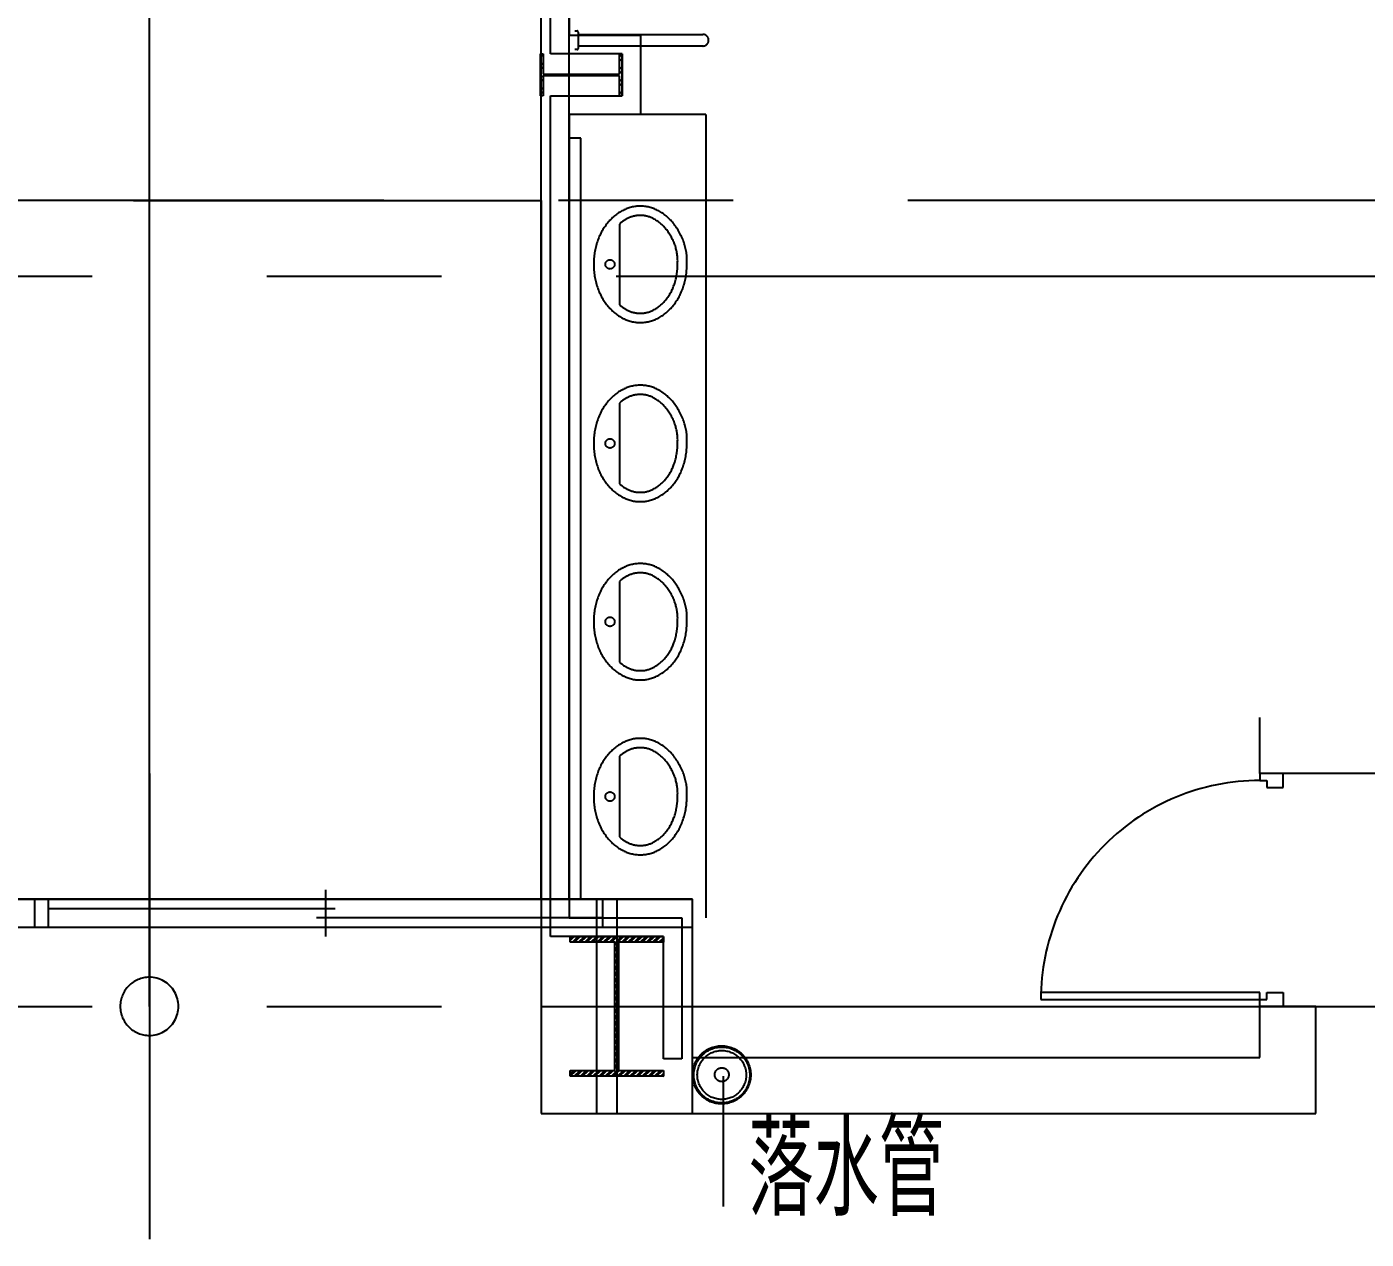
# Model space of a CAD drawing. Extents: x -40736 to 367926, y -65544 to 37405.
# Drawn here: x 352138 to 352713, y -51443 to -50923 of the extents above; entities that cross this region are included whole.
import ezdxf

# ---------------------------------------------------------------- set-up
doc = ezdxf.new("R2010")
doc.units = 0
doc.header["$LTSCALE"] = 600
doc.header["$MEASUREMENT"] = 0
doc.linetypes.add('CENTER2', pattern=[1.125, 0.75, -0.125, 0.125, -0.125])
doc.layers.add('底圖', color=253, linetype='CONTINUOUS')
doc.styles.add('CHINESET', font='ISOCP.SHX', dxfattribs={"width": 0.7, "bigfont": 'CHINESET.SHX'})

msp = doc.modelspace()

# ---------------------------------------------------------------- linework, layer by layer
at = {"layer": '底圖', "linetype": 'CENTER2'}
for p, q in [((352190.55577, -51343.33166), (352190.55577, -50340.33166)), ((352362.78957, -50934.33166), (352362.78957, -50364.36706)), ((352370.78957, -50372.36706), (352370.78957, -50926.33166)), ((352358.78957, -51297.33166), (352358.78957, -50883.33166)), ((352370.78957, -51297.33166), (352370.78957, -50883.33166)), ((352370.78957, -50926.33166), (352401.54657, -50926.33166)), ((352373.24734, -50924.42682), (352374.24734, -50924.42682)), ((352374.74734, -50924.92682), (352374.74734, -50931.92682)), ((352374.74734, -50925.92682), (352428.24734, -50925.92682)), ((352401.54657, -50926.33166), (352401.54657, -50960.33166)), ((352358.54657, -50952.33166), (352358.54657, -50934.33166)), ((352358.54657, -50934.33166), (352359.64657, -50934.33166)), ((352358.54657, -50934.34803), (352359.64657, -50935.44803)), ((352359.64657, -50934.33166), (352359.64657, -50942.98166)), ((352393.54657, -50934.33166), (352362.78957, -50934.33166)), ((352374.24734, -50932.42682), (352373.24734, -50932.42682)), ((352428.24734, -50930.92682), (352374.74734, -50930.92682)), ((352392.44657, -50942.98166), (352392.44657, -50934.33166)), ((352392.44657, -50934.33166), (352393.54657, -50934.33166)), ((352392.44657, -50934.66046), (352393.54657, -50935.76046)), ((352393.54657, -50934.33166), (352393.54657, -50952.33166)), ((352393.54657, -50952.33166), (352393.54657, -50934.33166)), ((352358.54657, -50937.88356), (352359.64657, -50938.98356)), ((352358.54657, -50939.65133), (352359.64657, -50940.75133)), ((352392.44657, -50936.42822), (352393.54657, -50937.52822)), ((352392.44657, -50939.96376), (352393.54657, -50941.06376)), ((352358.54657, -50943.18686), (352359.64657, -50944.28686)), ((352358.54657, -50944.95463), (352359.64657, -50946.05463)), ((352359.64657, -50942.98166), (352392.44657, -50942.98166)), ((352392.44657, -50943.68166), (352359.64657, -50943.68166)), ((352359.64657, -50943.68166), (352359.64657, -50952.33166)), ((352361.8769, -50942.98166), (352362.5769, -50943.68166)), ((352363.64467, -50942.98166), (352364.34467, -50943.68166)), ((352367.1802, -50942.98166), (352367.8802, -50943.68166)), ((352368.94797, -50942.98166), (352369.64797, -50943.68166)), ((352372.4835, -50942.98166), (352373.1835, -50943.68166)), ((352374.25127, -50942.98166), (352374.95127, -50943.68166)), ((352377.7868, -50942.98166), (352378.4868, -50943.68166)), ((352379.55457, -50942.98166), (352380.25457, -50943.68166)), ((352383.0901, -50942.98166), (352383.7901, -50943.68166)), ((352384.85787, -50942.98166), (352385.55787, -50943.68166)), ((352388.3934, -50942.98166), (352389.0934, -50943.68166)), ((352390.16117, -50942.98166), (352390.86117, -50943.68166)), ((352392.44657, -50941.73152), (352393.54657, -50942.83152)), ((352392.44657, -50952.33166), (352392.44657, -50943.68166)), ((352392.44657, -50945.26706), (352393.54657, -50946.36706)), ((352358.54657, -50948.49016), (352359.64657, -50949.59016)), ((352358.54657, -50950.25793), (352359.64657, -50951.35793)), ((352359.64657, -50952.33166), (352358.54657, -50952.33166)), ((352362.78957, -51313.33166), (352362.78957, -50952.33166)), ((352362.78957, -50952.33166), (352393.54657, -50952.33166)), ((352392.44657, -50947.03482), (352393.54657, -50948.13482)), ((352392.44657, -50950.57036), (352393.54657, -50951.67036)), ((352393.54657, -50952.33166), (352392.44657, -50952.33166)), ((352401.54657, -50960.33166), (352370.78957, -50960.33166)), ((352370.78957, -50960.33166), (352370.78957, -51305.33166)), ((352429.48957, -50960.33166), (352401.54657, -50960.33166)), ((352429.48957, -50960.33166), (352429.48957, -51305.33166)), ((352375.78957, -50970.49191), (352370.78957, -50970.49191)), ((352375.78957, -51297.33166), (352375.78957, -50970.49191)), ((360391.28956, -50997.33166), (332391.28957, -50997.33166)), ((351508.78957, -50997.33166), (352358.78957, -50997.33166)), ((352358.78957, -50997.33166), (352358.78957, -51297.33166)), ((352392.39453, -51007.38982, 0.01), (352392.39453, -51041.9853, 0.01)), ((333491.07, -51029.83166), (361191.28956, -51029.83166)), ((352392.39453, -51084.28634, 0.01), (352392.39453, -51118.88183, 0.01)), ((352392.39453, -51160.87312, 0.01), (352392.39453, -51195.4686, 0.01)), ((353183.44371, -51219.35206), (352667.44371, -51219.35206)), ((352667.44371, -51243.35206), (352667.44371, -51219.35206)), ((352392.39453, -51235.95521, 0.01), (352392.39453, -51270.5507, 0.01)), ((352190.55577, -51243.33166), (352190.55577, -51443.33166)), ((352691.44371, -51243.33166), (352667.44371, -51243.33166)), ((352667.44371, -51243.33166), (352667.44371, -51246.33166)), ((352677.44371, -51243.33166), (352667.44371, -51243.33166)), ((352879.28957, -51243.35206), (352667.44371, -51243.35206)), ((352677.44371, -51249.33166), (352677.44371, -51243.33166)), ((352667.44371, -51246.33166), (352670.44371, -51246.33166)), ((352670.44371, -51246.33166), (352670.44371, -51249.33166)), ((352670.44371, -51249.33166), (352677.44371, -51249.33166)), ((352358.78957, -51297.33166), (351508.78957, -51297.33166)), ((351891.28957, -51297.33166), (352141.28957, -51297.33166)), ((351891.28957, -51297.33166), (352141.28957, -51297.33166)), ((352141.28957, -51297.33166), (352141.28957, -51309.33166)), ((352141.28957, -51297.33166), (352391.28957, -51297.33166)), ((352141.28957, -51297.33166), (352141.28957, -51309.33166)), ((352147.28957, -51309.33166), (352147.28957, -51297.33166)), ((352266.28957, -51313.33166), (352266.28957, -51293.33166)), ((352358.20957, -51297.33166), (352391.28957, -51297.33166)), ((352423.78957, -51297.33166), (352358.78957, -51297.33166)), ((352358.78957, -51297.33166), (352358.78957, -51389.33166)), ((352382.78957, -51389.33166), (352382.78957, -51297.33166)), ((352385.28957, -51309.33166), (352385.28957, -51297.33166)), ((352391.28957, -51297.33166), (352391.28957, -51389.33166)), ((352391.28957, -51297.33166), (352423.78957, -51297.33166)), ((352391.28957, -51297.33166), (352391.28957, -51309.33166)), ((352423.78957, -51389.33166), (352423.78957, -51297.33166)), ((352147.28957, -51301.33166), (352270.28957, -51301.33166)), ((352385.28957, -51305.33166), (352262.28957, -51305.33166)), ((352370.78957, -51305.33166), (352419.28957, -51305.33166)), ((352419.28957, -51305.33166), (352419.28957, -51365.83166)), ((351391.28957, -51309.33166), (352391.28957, -51309.33166)), ((351891.28957, -51309.33166), (352141.28957, -51309.33166)), ((352141.28957, -51309.33166), (352391.28957, -51309.33166)), ((352358.20957, -51309.33166), (352391.28957, -51309.33166)), ((352411.28957, -51313.33166), (352362.78957, -51313.33166)), ((352371.28957, -51314.11971), (352372.07761, -51313.33166)), ((352371.28957, -51315.00359), (352372.9615, -51313.33166)), ((352371.28957, -51313.33166), (352411.28957, -51313.33166)), ((352371.28957, -51315.83166), (352371.28957, -51313.33166)), ((352372.22926, -51315.83166), (352374.72926, -51313.33166)), ((352373.11315, -51315.83166), (352375.61315, -51313.33166)), ((352374.88091, -51315.83166), (352377.38091, -51313.33166)), ((352375.7648, -51315.83166), (352378.2648, -51313.33166)), ((352377.53256, -51315.83166), (352380.03256, -51313.33166)), ((352378.41645, -51315.83166), (352380.91645, -51313.33166)), ((352380.18421, -51315.83166), (352382.68421, -51313.33166)), ((352381.0681, -51315.83166), (352383.5681, -51313.33166)), ((352382.83586, -51315.83166), (352385.33586, -51313.33166)), ((352383.71975, -51315.83166), (352386.21975, -51313.33166)), ((352385.48751, -51315.83166), (352387.98751, -51313.33166)), ((352386.3714, -51315.83166), (352388.8714, -51313.33166)), ((352388.13916, -51315.83166), (352390.63916, -51313.33166)), ((352389.02305, -51315.83166), (352391.52305, -51313.33166)), ((352390.48957, -51316.13291), (352393.29082, -51313.33166)), ((352390.48957, -51317.0168), (352394.1747, -51313.33166)), ((352391.28957, -51309.33166), (352423.78957, -51309.33166)), ((352393.44247, -51315.83166), (352395.94247, -51313.33166)), ((352394.32635, -51315.83166), (352396.82635, -51313.33166)), ((352396.09412, -51315.83166), (352398.59412, -51313.33166)), ((352396.978, -51315.83166), (352399.478, -51313.33166)), ((352398.74577, -51315.83166), (352401.24577, -51313.33166)), ((352399.62965, -51315.83166), (352402.12965, -51313.33166)), ((352401.39742, -51315.83166), (352403.89742, -51313.33166)), ((352402.2813, -51315.83166), (352404.7813, -51313.33166)), ((352404.04907, -51315.83166), (352406.54907, -51313.33166)), ((352404.93295, -51315.83166), (352407.43295, -51313.33166)), ((352406.70072, -51315.83166), (352409.20072, -51313.33166)), ((352407.5846, -51315.83166), (352410.0846, -51313.33166)), ((352409.35237, -51315.83166), (352411.28957, -51313.89447)), ((352410.23625, -51315.83166), (352411.28957, -51314.77835)), ((352411.28957, -51365.83166), (352411.28957, -51313.33166)), ((352411.28957, -51313.33166), (352411.28957, -51315.83166)), ((352390.48957, -51315.83166), (352371.28957, -51315.83166)), ((352390.48957, -51370.83166), (352390.48957, -51315.83166)), ((352390.48957, -51318.78456), (352392.08957, -51317.18456)), ((352390.48957, -51319.66845), (352392.08957, -51318.06845)), ((352390.48957, -51321.43621), (352392.08957, -51319.83621)), ((352390.48957, -51322.3201), (352392.08957, -51320.7201)), ((352411.28957, -51315.83166), (352392.08957, -51315.83166)), ((352392.08957, -51315.83166), (352392.08957, -51370.83166)), ((352390.48957, -51324.08787), (352392.08957, -51322.48787)), ((352390.48957, -51324.97175), (352392.08957, -51323.37175)), ((352390.48957, -51326.73952), (352392.08957, -51325.13952)), ((352390.48957, -51327.6234), (352392.08957, -51326.0234)), ((352390.48957, -51329.39117), (352392.08957, -51327.79117)), ((352390.48957, -51330.27505), (352392.08957, -51328.67505)), ((352390.48957, -51332.04282), (352392.08957, -51330.44282)), ((352390.48957, -51332.9267), (352392.08957, -51331.3267)), ((352390.48957, -51334.69447), (352392.08957, -51333.09447)), ((352390.48957, -51335.57835), (352392.08957, -51333.97835)), ((352390.48957, -51337.34612), (352392.08957, -51335.74612)), ((352390.48957, -51338.23), (352392.08957, -51336.63)), ((352667.44371, -51337.33166), (352573.44371, -51337.33166)), ((352667.44371, -51340.33166), (352667.44371, -51337.33166)), ((352670.44371, -51340.33166), (352670.44371, -51337.33166)), ((352670.44371, -51337.33166), (352677.44371, -51337.33166)), ((352677.44371, -51337.33166), (352677.44371, -51343.33166)), ((333491.07, -51343.33166), (361991.28956, -51343.33166)), ((352358.78957, -51343.33166), (352423.78957, -51343.33166)), ((352390.48957, -51339.99777), (352392.08957, -51338.39777)), ((352390.48957, -51340.88165), (352392.08957, -51339.28165)), ((352390.48957, -51342.64942), (352392.08957, -51341.04942)), ((352390.48957, -51343.5333), (352392.08957, -51341.9333)), ((352390.48957, -51345.30107), (352392.08957, -51343.70107)), ((352573.44371, -51340.33166), (352667.44371, -51340.33166)), ((352667.44371, -51343.33166), (352667.44371, -51340.33166)), ((352667.44371, -51340.33166), (352670.44371, -51340.33166)), ((352667.44371, -51365.33166), (352667.44371, -51343.33166)), ((352691.44371, -51343.33166), (352667.44371, -51343.33166)), ((352667.44371, -51365.33166), (352667.44371, -51343.33166)), ((352677.44371, -51343.33166), (352667.44371, -51343.33166)), ((352691.44371, -51389.33166), (352691.44371, -51343.33166)), ((352390.48957, -51346.18495), (352392.08957, -51344.58495)), ((352390.48957, -51347.95272), (352392.08957, -51346.35272)), ((352390.48957, -51348.8366), (352392.08957, -51347.2366)), ((352390.48957, -51350.60437), (352392.08957, -51349.00437)), ((352390.48957, -51351.48825), (352392.08957, -51349.88825)), ((352390.48957, -51353.25602), (352392.08957, -51351.65602)), ((352390.48957, -51354.1399), (352392.08957, -51352.5399)), ((352390.48957, -51355.90767), (352392.08957, -51354.30767)), ((352390.48957, -51356.79155), (352392.08957, -51355.19155)), ((352390.48957, -51358.55932), (352392.08957, -51356.95932)), ((352390.48957, -51359.4432), (352392.08957, -51357.8432)), ((352390.48957, -51361.21097), (352392.08957, -51359.61097)), ((352390.48957, -51362.09485), (352392.08957, -51360.49485)), ((352390.48957, -51363.86262), (352392.08957, -51362.26262)), ((352390.48957, -51364.7465), (352392.08957, -51363.1465)), ((352390.48957, -51366.51427), (352392.08957, -51364.91427)), ((352390.48957, -51367.39816), (352392.08957, -51365.79816)), ((352419.28957, -51365.83166), (352411.28957, -51365.83166)), ((352423.78957, -51365.33166), (352667.44371, -51365.33166)), ((352371.28957, -51372.45602), (352372.91392, -51370.83166)), ((352371.28957, -51373.33166), (352371.28957, -51370.83166)), ((352371.28957, -51370.83166), (352390.48957, -51370.83166)), ((352371.2978, -51373.33166), (352373.7978, -51370.83166)), ((352373.06557, -51373.33166), (352375.56557, -51370.83166)), ((352373.94946, -51373.33166), (352376.44946, -51370.83166)), ((352375.71722, -51373.33166), (352378.21722, -51370.83166)), ((352376.60111, -51373.33166), (352379.10111, -51370.83166)), ((352378.36887, -51373.33166), (352380.86887, -51370.83166)), ((352379.25276, -51373.33166), (352381.75276, -51370.83166)), ((352381.02052, -51373.33166), (352383.52052, -51370.83166)), ((352381.90441, -51373.33166), (352384.40441, -51370.83166)), ((352383.67217, -51373.33166), (352386.17217, -51370.83166)), ((352384.55606, -51373.33166), (352387.05606, -51370.83166)), ((352386.32382, -51373.33166), (352388.82382, -51370.83166)), ((352387.20771, -51373.33166), (352389.70771, -51370.83166)), ((352388.97547, -51373.33166), (352392.08957, -51370.21757)), ((352389.85936, -51373.33166), (352392.35936, -51370.83166)), ((352390.48957, -51369.16592), (352392.08957, -51367.56592)), ((352390.48957, -51370.04981), (352392.08957, -51368.44981)), ((352391.62712, -51373.33166), (352394.12712, -51370.83166)), ((352392.08957, -51370.83166), (352411.28957, -51370.83166)), ((352392.51101, -51373.33166), (352395.01101, -51370.83166)), ((352394.27878, -51373.33166), (352396.77878, -51370.83166)), ((352395.16266, -51373.33166), (352397.66266, -51370.83166)), ((352396.93043, -51373.33166), (352399.43043, -51370.83166)), ((352397.81431, -51373.33166), (352400.31431, -51370.83166)), ((352399.58208, -51373.33166), (352402.08208, -51370.83166)), ((352400.46596, -51373.33166), (352402.96596, -51370.83166)), ((352402.23373, -51373.33166), (352404.73373, -51370.83166)), ((352403.11761, -51373.33166), (352405.61761, -51370.83166)), ((352404.88538, -51373.33166), (352407.38538, -51370.83166)), ((352405.76926, -51373.33166), (352408.26926, -51370.83166)), ((352407.53703, -51373.33166), (352410.03703, -51370.83166)), ((352408.42091, -51373.33166), (352410.92091, -51370.83166)), ((352410.18868, -51373.33166), (352411.28957, -51372.23078)), ((352411.28957, -51370.83166), (352411.28957, -51373.33166)), ((352411.28957, -51373.33166), (352371.28957, -51373.33166)), ((352411.07256, -51373.33166), (352411.28957, -51373.11466)), ((352436.9927, -51373.36904), (352436.9927, -51429.33166)), ((352358.78957, -51389.33166), (352691.44371, -51389.33166)), ((352358.78957, -51389.33166), (352423.78957, -51389.33166))]:
    msp.add_line(p, q, dxfattribs=at)
for centre, major_axis, start_param, end_param in [((352374.24734, -50924.92682), (0.35355, 0.35355), 5.497787144, 7.068583471), ((352428.24734, -50928.42682), (-1.76777, 1.76777), 2.35619449, 5.497787144), ((352374.24734, -50931.92682), (0.35355, 0.35355), 3.926990817, 5.497787144), ((352403.60997, -51020.09595, 0.01), (14.81241, 14.81241), 1.263158098, 1.681453548), ((352401.39453, -51015.81712, 0.01), (-11.40532, 11.40532), -0.785398163, -0.307638229), ((352401.39453, -51015.81712, 0.01), (8.57689, 8.57689), 0.785398163, 1.263158098), ((352401.39453, -51015.81712, 0.01), (-11.40532, 11.40532), -1.263158098, -0.785398163), ((352401.39453, -51015.81712, 0.01), (8.57689, 8.57689), 0.307638229, 0.785398163), ((352399.17909, -51020.09595, 0.01), (-14.81241, 14.81241), 4.601731759, 5.020027209), ((352407.08503, -51022.87601, 0.01), (-17.95922, 17.95922), 0.110657221, 0.465414883), ((352403.60997, -51020.09595, 0.01), (-11.98398, 11.98398), -0.307638229, -0.062235424), ((352399.17909, -51020.09595, 0.01), (11.98398, 11.98398), 6.172528086, 6.590823536), ((352393.73045, -51024.45487, 0.01), (16.91794, 16.91794), 5.817770424, 6.172528086), ((352393.73045, -51024.45487, 0.01), (19.74637, 19.74637), 5.817770424, 6.172528086), ((352412.55189, -51024.68756, 0.01), (22.03158, 22.03158), 2.03621121, 2.35619449), ((352397.68338, -51023.14498, 0.01), (-16.80176, 16.80176), 3.86202519, 4.246974098), ((352397.68338, -51023.14498, 0.01), (13.97333, 13.97333), 5.42632069, 5.817770424), ((352412.55189, -51024.68756, 0.01), (-22.03158, 22.03158), 0.785398163, 1.105381444), ((352388.39453, -51024.68756, 0.01), (-1.41421, 1.41421), -0.785398163, 5.497787144), ((352390.23717, -51024.68756, 0.01), (-19.20315, 19.20315), 3.607007536, 3.931833505), ((352390.23717, -51024.68756, 0.01), (22.03158, 22.03158), 5.177803863, 5.497787144), ((352407.08503, -51026.49912, 0.01), (-17.95922, 17.95922), 1.105381444, 1.460139106), ((352395.70402, -51026.49912, 0.01), (15.13079, 15.13079), 4.823046202, 5.177803863), ((352395.70402, -51026.49912, 0.01), (17.95922, 17.95922), 4.823046202, 5.177803863), ((352403.60997, -51029.27917, 0.01), (14.81241, 14.81241), 3.030935432, 3.449230882), ((352403.60997, -51029.27917, 0.01), (-11.98398, 11.98398), 1.633031751, 1.878434556), ((352401.39453, -51033.558, 0.01), (-8.57689, 8.57689), 1.878434556, 2.35619449), ((352401.39453, -51033.558, 0.01), (8.57689, 8.57689), 3.926990817, 4.404750752), ((352399.17909, -51029.27917, 0.01), (11.98398, 11.98398), 4.404750752, 4.823046202), ((352399.17909, -51029.27917, 0.01), (-14.81241, 14.81241), 2.833954425, 3.252249875), ((352401.39453, -51033.558, 0.01), (-11.40532, 11.40532), 1.878434556, 2.35619449), ((352401.39453, -51033.558, 0.01), (11.40532, 11.40532), 3.926990817, 4.404750752), ((352403.60997, -51096.99247, 0.01), (14.81241, 14.81241), 1.263158098, 1.681453548), ((352401.39453, -51092.71364, 0.01), (-11.40532, 11.40532), -0.785398163, -0.307638229), ((352401.39453, -51092.71364, 0.01), (-11.40532, 11.40532), -1.263158098, -0.785398163), ((352399.17909, -51096.99247, 0.01), (14.81241, 14.81241), 6.172528086, 6.590823536), ((352407.08503, -51099.77253, 0.01), (-17.95922, 17.95922), 0.110657221, 0.465414883), ((352403.60997, -51096.99247, 0.01), (-11.98398, 11.98398), -0.307638229, -0.062235424), ((352401.39453, -51092.71364, 0.01), (-8.57689, 8.57689), -0.785398163, -0.307638229), ((352401.39453, -51092.71364, 0.01), (8.57689, 8.57689), 0.307638229, 0.785398163), ((352399.17909, -51096.99247, 0.01), (11.98398, 11.98398), 6.172528086, 6.590823536), ((352393.73045, -51101.35139, 0.01), (19.74637, 19.74637), 5.817770424, 6.172528086), ((352393.73045, -51101.35139, 0.01), (-16.91794, 16.91794), 4.246974098, 4.601731759), ((352412.55189, -51101.58408, 0.01), (22.03158, 22.03158), 2.03621121, 2.35619449), ((352397.68338, -51100.0415, 0.01), (13.97333, 13.97333), 5.42632069, 5.817770424), ((352397.68338, -51100.0415, 0.01), (-16.80176, 16.80176), 3.86202519, 4.246974098), ((352412.55189, -51101.58408, 0.01), (22.03158, 22.03158), 2.35619449, 2.676177771), ((352388.39453, -51101.58408, 0.01), (-1.41421, 1.41421), -0.785398163, 5.497787144), ((352390.23717, -51101.58408, 0.01), (-19.20315, 19.20315), 3.607007536, 3.931833505), ((352390.23717, -51101.58408, 0.01), (22.03158, 22.03158), 5.177803863, 5.497787144), ((352407.08503, -51103.39564, 0.01), (-17.95922, 17.95922), 1.105381444, 1.460139106), ((352395.70402, -51103.39564, 0.01), (-15.13079, 15.13079), 3.252249875, 3.607007536), ((352395.70402, -51103.39564, 0.01), (-17.95922, 17.95922), 3.252249875, 3.607007536), ((352403.60997, -51106.1757, 0.01), (14.81241, 14.81241), 3.030935432, 3.449230882), ((352403.60997, -51106.1757, 0.01), (11.98398, 11.98398), 3.203828078, 3.449230882), ((352399.17909, -51106.1757, 0.01), (11.98398, 11.98398), 4.404750752, 4.823046202), ((352399.17909, -51106.1757, 0.01), (14.81241, 14.81241), 4.404750752, 4.823046202), ((352401.39453, -51110.45453, 0.01), (-11.40532, 11.40532), 1.878434556, 2.35619449), ((352401.39453, -51110.45453, 0.01), (8.57689, 8.57689), 3.449230882, 3.926990817), ((352401.39453, -51110.45453, 0.01), (8.57689, 8.57689), 3.926990817, 4.404750752), ((352401.39453, -51110.45453, 0.01), (-11.40532, 11.40532), 2.35619449, 2.833954425), ((352401.39453, -51169.30042, 0.01), (-11.40532, 11.40532), -0.785398163, -0.307638229), ((352401.39453, -51169.30042, 0.01), (-11.40532, 11.40532), -1.263158098, -0.785398163), ((352403.60997, -51173.57925, 0.01), (14.81241, 14.81241), 1.263158098, 1.681453548), ((352403.60997, -51173.57925, 0.01), (-11.98398, 11.98398), -0.307638229, -0.062235424), ((352401.39453, -51169.30042, 0.01), (8.57689, 8.57689), 0.785398163, 1.263158098), ((352401.39453, -51169.30042, 0.01), (8.57689, 8.57689), 0.307638229, 0.785398163), ((352399.17909, -51173.57925, 0.01), (11.98398, 11.98398), 6.172528086, 6.590823536), ((352399.17909, -51173.57925, 0.01), (14.81241, 14.81241), 6.172528086, 6.590823536), ((352407.08503, -51176.3593, 0.01), (17.95922, 17.95922), 1.681453548, 2.03621121), ((352393.73045, -51177.93817, 0.01), (-16.91794, 16.91794), 4.246974098, 4.601731759), ((352393.73045, -51177.93817, 0.01), (19.74637, 19.74637), 5.817770424, 6.172528086), ((352412.55189, -51178.17086, 0.01), (-22.03158, 22.03158), 0.465414883, 0.785398163), ((352397.68338, -51176.62828, 0.01), (13.97333, 13.97333), 5.42632069, 5.817770424), ((352397.68338, -51176.62828, 0.01), (-16.80176, 16.80176), 3.86202519, 4.246974098), ((352388.39453, -51178.17086, 0.01), (-1.41421, 1.41421), -0.785398163, 5.497787144), ((352412.55189, -51178.17086, 0.01), (22.03158, 22.03158), 2.35619449, 2.676177771), ((352390.23717, -51178.17086, 0.01), (-19.20315, 19.20315), 3.607007536, 3.931833505), ((352390.23717, -51178.17086, 0.01), (22.03158, 22.03158), 5.177803863, 5.497787144), ((352407.08503, -51179.98242, 0.01), (-17.95922, 17.95922), 1.105381444, 1.460139106), ((352395.70402, -51179.98242, 0.01), (-15.13079, 15.13079), 3.252249875, 3.607007536), ((352395.70402, -51179.98242, 0.01), (-17.95922, 17.95922), 3.252249875, 3.607007536), ((352399.17909, -51182.76247, 0.01), (11.98398, 11.98398), 4.404750752, 4.823046202), ((352403.60997, -51182.76247, 0.01), (14.81241, 14.81241), 3.030935432, 3.449230882), ((352403.60997, -51182.76247, 0.01), (11.98398, 11.98398), 3.203828078, 3.449230882), ((352401.39453, -51187.0413, 0.01), (-8.57689, 8.57689), 1.878434556, 2.35619449), ((352401.39453, -51187.0413, 0.01), (8.57689, 8.57689), 3.926990817, 4.404750752), ((352399.17909, -51182.76247, 0.01), (14.81241, 14.81241), 4.404750752, 4.823046202), ((352401.39453, -51187.0413, 0.01), (11.40532, 11.40532), 3.449230882, 3.926990817), ((352401.39453, -51187.0413, 0.01), (11.40532, 11.40532), 3.926990817, 4.404750752), ((352401.39453, -51244.38251, 0.01), (-11.40532, 11.40532), -0.785398163, -0.307638229), ((352401.39453, -51244.38251, 0.01), (-11.40532, 11.40532), -1.263158098, -0.785398163), ((352403.60997, -51248.66134, 0.01), (14.81241, 14.81241), 1.263158098, 1.681453548), ((352403.60997, -51248.66134, 0.01), (-11.98398, 11.98398), -0.307638229, -0.062235424), ((352401.39453, -51244.38251, 0.01), (-8.57689, 8.57689), -0.785398163, -0.307638229), ((352401.39453, -51244.38251, 0.01), (8.57689, 8.57689), 0.307638229, 0.785398163), ((352399.17909, -51248.66134, 0.01), (11.98398, 11.98398), 6.172528086, 6.590823536), ((352399.17909, -51248.66134, 0.01), (-14.81241, 14.81241), 4.601731759, 5.020027209), ((352407.08503, -51251.4414, 0.01), (17.95922, 17.95922), 1.681453548, 2.03621121), ((352393.73045, -51253.02026, 0.01), (16.91794, 16.91794), 5.817770424, 6.172528086), ((352393.73045, -51253.02026, 0.01), (-19.74637, 19.74637), 4.246974098, 4.601731759), ((352412.55189, -51253.25296, 0.01), (22.03158, 22.03158), 2.03621121, 2.35619449), ((352397.68338, -51251.71037, 0.01), (13.97333, 13.97333), 5.42632069, 5.817770424), ((352397.68338, -51251.71037, 0.01), (-16.80176, 16.80176), 3.86202519, 4.246974098), ((352388.39453, -51253.25296, 0.01), (-1.41421, 1.41421), -0.785398163, 5.497787144), ((352667.44371, -51340.33166), (66.46804, 66.46804), 0.785398163, 2.35619449), ((352412.55189, -51253.25296, 0.01), (-22.03158, 22.03158), 0.785398163, 1.105381444), ((352390.23717, -51253.25296, 0.01), (-19.20315, 19.20315), 3.607007536, 3.931833505), ((352390.23717, -51253.25296, 0.01), (22.03158, 22.03158), 5.177803863, 5.497787144), ((352407.08503, -51255.06451, 0.01), (-17.95922, 17.95922), 1.105381444, 1.460139106), ((352395.70402, -51255.06451, 0.01), (15.13079, 15.13079), 4.823046202, 5.177803863), ((352395.70402, -51255.06451, 0.01), (-17.95922, 17.95922), 3.252249875, 3.607007536), ((352399.17909, -51257.84457, 0.01), (11.98398, 11.98398), 4.404750752, 4.823046202), ((352403.60997, -51257.84457, 0.01), (14.81241, 14.81241), 3.030935432, 3.449230882), ((352403.60997, -51257.84457, 0.01), (11.98398, 11.98398), 3.203828078, 3.449230882), ((352401.39453, -51262.1234, 0.01), (8.57689, 8.57689), 3.449230882, 3.926990817), ((352401.39453, -51262.1234, 0.01), (8.57689, 8.57689), 3.926990817, 4.404750752), ((352399.17909, -51257.84457, 0.01), (-14.81241, 14.81241), 2.833954425, 3.252249875), ((352401.39453, -51262.1234, 0.01), (11.40532, 11.40532), 3.449230882, 3.926990817), ((352401.39453, -51262.1234, 0.01), (11.40532, 11.40532), 3.926990817, 4.404750752), ((352190.55577, -51343.33166), (-8.83883, 8.83883), -0.785398163, 2.35619449), ((352190.55577, -51343.33166), (-8.83883, 8.83883), 2.35619449, 5.497787144), ((352436.32239, -51372.75404), (8.83883, 8.83883), 0.7853981633975406, 7.068583470577127), ((352436.38718, -51372.80186), (-8.48528, 8.48528), -0.785398163, 5.497787144), ((352436.38718, -51372.80186), (7.42462, 7.42462), 0.7853981633975977, 7.068583470577184), ((352436.38718, -51372.68925), (-2.12132, 2.12132), -0.785398163, 5.497787144)]:
    msp.add_ellipse(centre, major_axis=major_axis, ratio=1, start_param=start_param, end_param=end_param, dxfattribs=at)

# ---------------------------------------------------------------- texts
at = {"layer": '底圖', "linetype": 'CENTER2', "style": 'CHINESET', "width": 0.7}
msp.add_text('落水管', height=40, dxfattribs=at).set_placement((352447.80626, -51433.25566))

doc.saveas('drawing.dxf')
